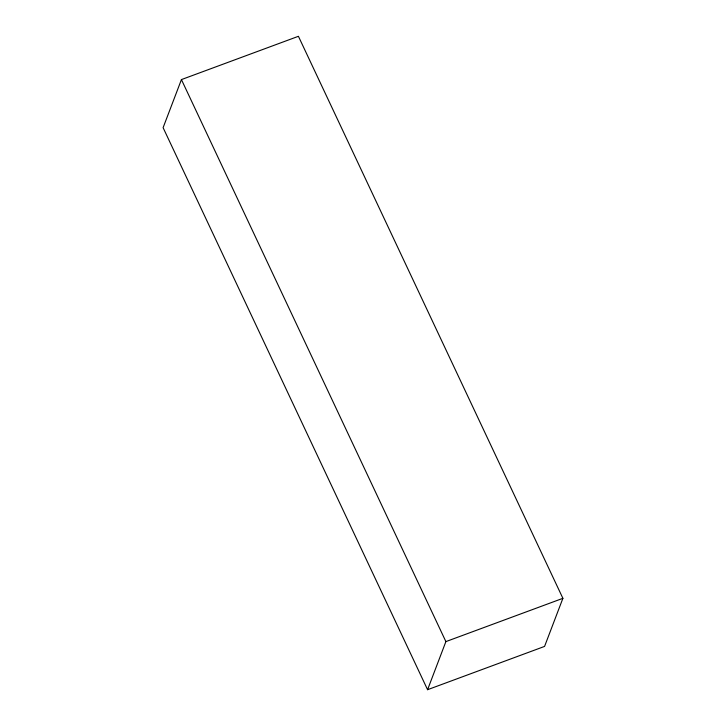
<?xml version="1.0" encoding="UTF-8"?>
<svg xmlns="http://www.w3.org/2000/svg" width="726" height="726" viewBox="0 0 726 726"><rect width="100%" height="100%" fill="white"/><g stroke="black" fill="none" stroke-linecap="round" stroke-linejoin="round"><path stroke-width="1.09" d="M181.427 79.588L163.105 127.676L427.578 689.7L544.573 646.412L562.895 598.324L298.422 36.3L181.427 79.588L445.891 641.602L427.578 689.7M445.891 641.602L562.895 598.324"/></g></svg>
